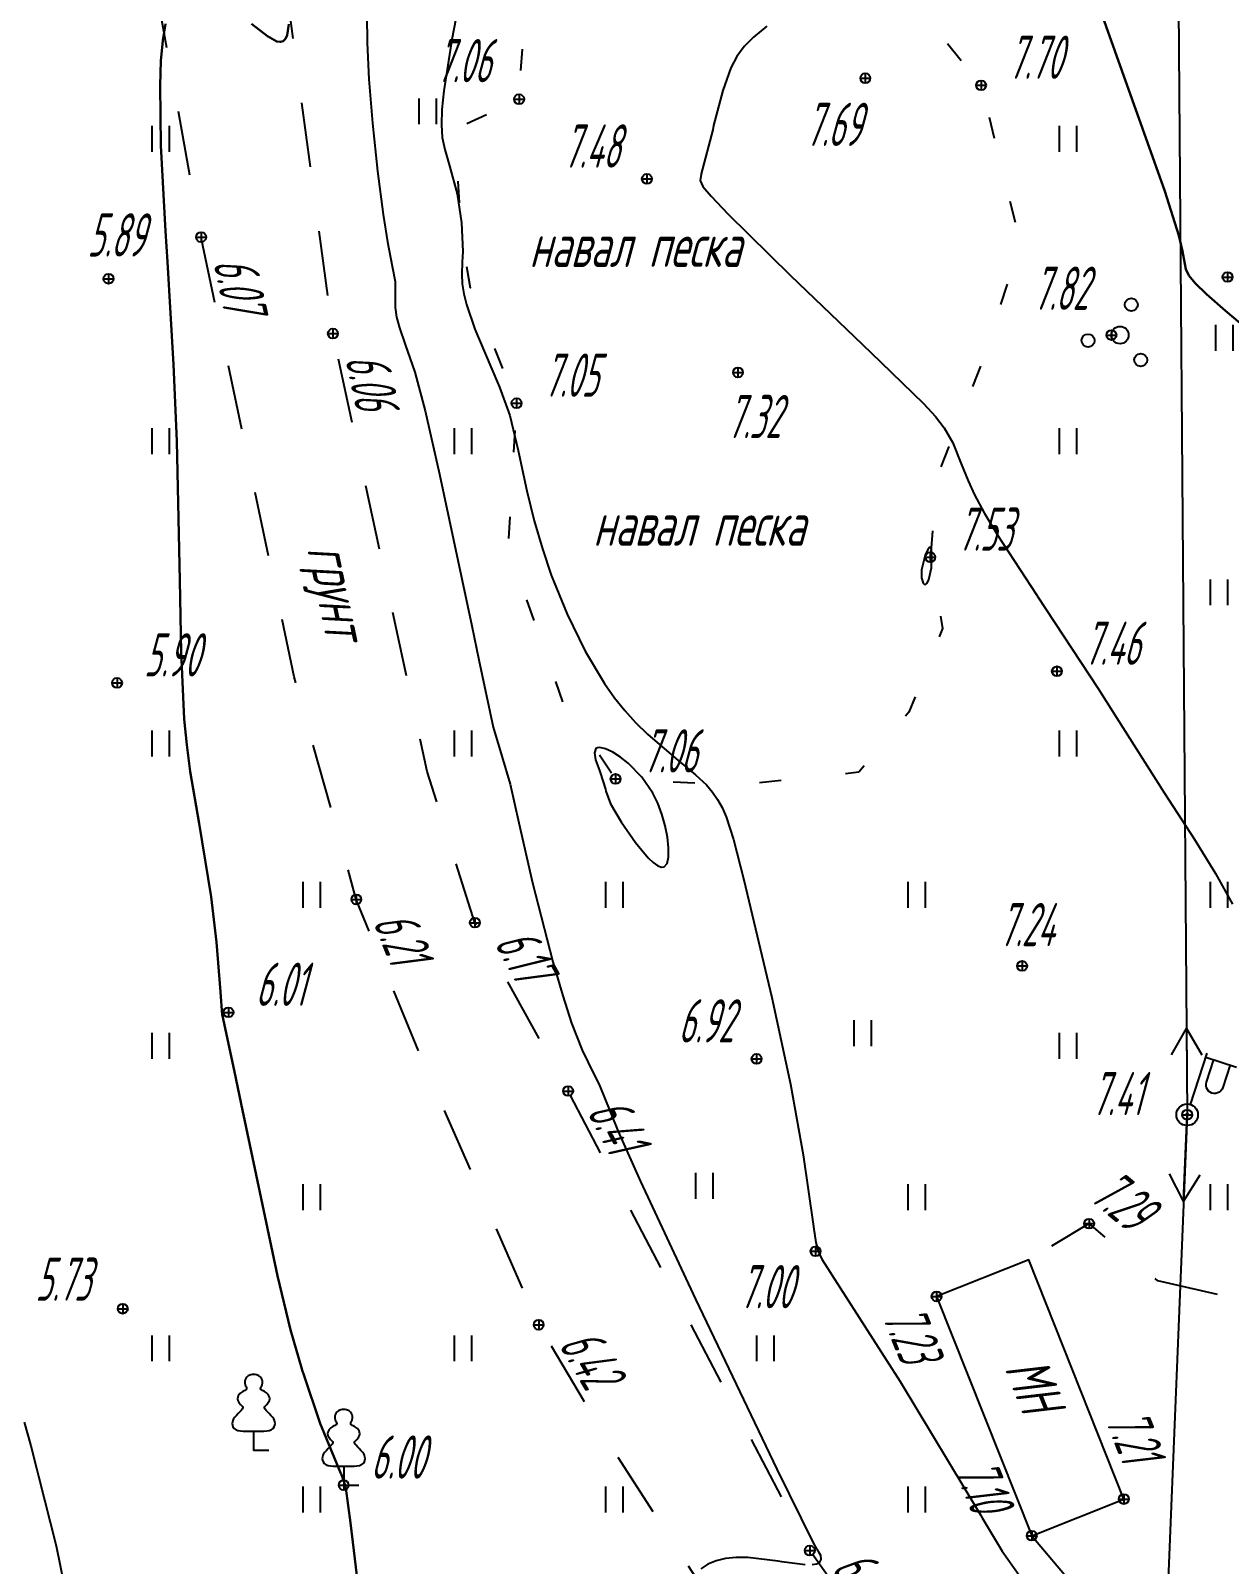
# Model space of a CAD drawing. Extents: x 1233805 to 1234355, y 654698 to 655114.
# Drawn here: x 1234157.87 to 1234185.61, y 654794.08 to 654829.59 of the extents above; entities that cross this region are included whole.
import ezdxf

# ---------------------------------------------------------------- set-up
doc = ezdxf.new("R2010")
doc.units = 0
doc.linetypes.add('ИИDash_05_15', pattern=[2, 0.5, -1.5])
doc.linetypes.add('ИИDash_15_15', pattern=[3, 1.5, -1.5])
for name, color, linetype, lineweight in [('ИИ_ГОРИЗОНТАЛИ_ОСН', 32, 'Continuous', 25), ('ИИ_ГОРИЗОНТАЛИ_УТОЛЩ', 32, 'Continuous', 30), ('ИИ_ДОРОГИ_АД', 7, 'Continuous', 25), ('ИИ_ЛЭП_НН', 250, 'Continuous', 25), ('ИИ_ОТМЕТКИ', 7, 'Continuous', 25), ('ИИ_СТРОЕНИЕ', 7, 'Continuous', 25), ('ИИ_УГОДЬЯ', 7, 'Continuous', 25)]:
    doc.layers.add(name, color=color, linetype=linetype, lineweight=lineweight)
doc.styles.add('VNIPISIMPLEXCUR', font='simplex.shx', dxfattribs={"width": 0.8, "oblique": 15})
doc.styles.add('ГОСТ 2.304 КУРСИВ', font='cs_gost2304.shx', dxfattribs={"oblique": 15})

# ---------------------------------------------------------------- blocks, each defined once
blk = doc.blocks.new('ИИ05401')
at = {"color": 0, "linetype": 'Continuous', "lineweight": 25}
for points in [[(-0.4, 1.2), (-0.4, 0)], [(0.4, 1.2), (0.4, 0)]]:
    blk.add_lwpolyline(points, dxfattribs=at)
blk = doc.blocks.new('ИИ05394')
at = {"color": 0, "linetype": 'Continuous', "lineweight": 25}
for centre, radius in [((0.52, 1.407), 0.3), ((-1.479, -0.253), 0.3), ((0, 0), 0.4), ((0.958, -1.154), 0.3)]:
    blk.add_circle(centre, radius, dxfattribs=at)
blk = doc.blocks.new('ИИ053881')
at = {"color": 0, "linetype": 'Continuous', "lineweight": 25}
blk.add_lwpolyline([(0, 0.875), (0.129, 0.876), (0.342, 0.878), (0.479, 0.882), (0.614, 0.891), (0.726, 0.907), (0.816, 0.94), (0.906, 1), (0.956, 1.071), (0.983, 1.151), (0.991, 1.231), (0.986, 1.295), (0.963, 1.379), (0.932, 1.445), (0.884, 1.516), (0.798, 1.61), (0.719, 1.692), (0.646, 1.766), (0.575, 1.842), (0.536, 1.889), (0.511, 1.929), (0.501, 1.967), (0.504, 1.992), (0.518, 2.017), (0.545, 2.049), (0.608, 2.115), (0.679, 2.198), (0.732, 2.29), (0.745, 2.372), (0.736, 2.444), (0.709, 2.515), (0.672, 2.575), (0.633, 2.617), (0.596, 2.646), (0.548, 2.678), (0.495, 2.709), (0.408, 2.76), (0.363, 2.789), (0.336, 2.812), (0.324, 2.831), (0.321, 2.846), (0.325, 2.865), (0.335, 2.89), (0.353, 2.928), (0.372, 2.968), (0.4, 3.034), (0.413, 3.103), (0.412, 3.19), (0.398, 3.247), (0.363, 3.319), (0.32, 3.377), (0.284, 3.414), (0.246, 3.444), (0.181, 3.476), (0.125, 3.489), (0.07, 3.496), (0, 3.5), (-0.07, 3.496), (-0.125, 3.489), (-0.181, 3.476), (-0.246, 3.444), (-0.284, 3.414), (-0.32, 3.377), (-0.363, 3.319), (-0.398, 3.247), (-0.412, 3.19), (-0.413, 3.103), (-0.4, 3.034), (-0.372, 2.968), (-0.353, 2.928), (-0.335, 2.89), (-0.325, 2.865), (-0.321, 2.846), (-0.324, 2.831), (-0.336, 2.812), (-0.363, 2.789), (-0.408, 2.76), (-0.495, 2.709), (-0.548, 2.678), (-0.596, 2.646), (-0.633, 2.617), (-0.672, 2.575), (-0.709, 2.515), (-0.736, 2.444), (-0.745, 2.372), (-0.732, 2.29), (-0.679, 2.198), (-0.608, 2.115), (-0.545, 2.049), (-0.518, 2.017), (-0.504, 1.992), (-0.501, 1.967), (-0.511, 1.929), (-0.536, 1.889), (-0.575, 1.842), (-0.646, 1.766), (-0.719, 1.692), (-0.798, 1.61), (-0.884, 1.516), (-0.932, 1.445), (-0.963, 1.379), (-0.986, 1.295), (-0.991, 1.231), (-0.983, 1.151), (-0.956, 1.071), (-0.906, 1), (-0.816, 0.94), (-0.726, 0.907), (-0.614, 0.891), (-0.479, 0.882), (-0.342, 0.878), (-0.129, 0.876)], close=True, dxfattribs=at)
blk.add_lwpolyline([(0, 0.875), (0, 0), (0.7, 0)], dxfattribs=at)
blk = doc.blocks.new('ИИ0511015')
at = {"linetype": 'Continuous', "lineweight": 25}
blk.add_hatch(color=0, dxfattribs=at).paths.add_polyline_path([(-0.05, 0, 1), (0.05, 0, 1)])
at = {"color": 0, "linetype": 'Continuous', "lineweight": 25, "flags": 128}
for points in [[(0, 0.5), (0, 3)], [(0, 2.806), (1.5, 2.806)], [(1.184, 2.806), (1.184, 1.706), (1.174, 1.617), (1.144, 1.532), (1.096, 1.456), (1.033, 1.393), (0.957, 1.345), (0.873, 1.316), (0.784, 1.306), (0.695, 1.316), (0.61, 1.345), (0.534, 1.393), (0.471, 1.456), (0.423, 1.532), (0.394, 1.617), (0.384, 1.706), (0.384, 2.806)]]:
    blk.add_lwpolyline(points, dxfattribs=at)
at = {"color": 0, "linetype": 'Continuous', "lineweight": 25}
for radius in [0.5, 0.05]:
    blk.add_circle((0, 0), radius, dxfattribs=at)
blk = doc.blocks.new('ИИ051144')
at = {"color": 0, "linetype": 'Continuous', "lineweight": 25, "flags": 128}
for points in [[(4, 0), (0, 0)], [(2.775, 0.707), (4, 0), (2.775, -0.707)]]:
    blk.add_lwpolyline(points, dxfattribs=at)
blk = doc.blocks.new('PICKET')
at = {"color": 0, "linetype": 'Continuous', "lineweight": 25}
for p, q in [((-0.23, 0), (0.23, 0)), ((0, 0.23), (0, -0.23))]:
    blk.add_line(p, q, dxfattribs=at)
blk.add_circle((0, 0), 0.23, dxfattribs=at)
at = {"color": 0, "linetype": 'Continuous', "style": 'VNIPISIMPLEXCUR', "oblique": 15, "width": 0.8}
blk.add_attdef('OTMETKA', (1.25, 0.3), '', height=2, dxfattribs=at)
at = {"color": 8, "linetype": 'Continuous', "style": 'VNIPISIMPLEXCUR', "oblique": 15, "width": 0.8, "flags": 1}
blk.add_attdef('NOMER', (1.25, -2.7), '', height=2, dxfattribs=at)

msp = doc.modelspace()

# ---------------------------------------------------------------- linework, layer by layer
at = {"layer": 'ИИ_ГОРИЗОНТАЛИ_ОСН', "flags": 128}
for points, elevation in [([(1234167.924, 654830.989), (1234167.614, 654829.381), (1234167.428, 654828.195), (1234167.386, 654827.761), (1234167.375, 654827.409), (1234167.396, 654827.115), (1234167.452, 654826.832), (1234167.562, 654826.459), (1234167.74, 654825.812), (1234167.839, 654825.14), (1234167.868, 654824.473), (1234167.857, 654824.231), (1234167.847, 654823.948), (1234167.858, 654823.724), (1234167.893, 654823.494), (1234167.953, 654823.248), (1234168.153, 654822.68), (1234168.519, 654821.807), (1234168.722, 654821.333), (1234168.96, 654820.676), (1234169.152, 654819.864), (1234169.174, 654819.758), (1234169.354, 654818.931), (1234169.526, 654818.243), (1234169.714, 654817.594), (1234169.918, 654816.985), (1234170.284, 654816.078), (1234170.704, 654815.226), (1234171.153, 654814.474), (1234171.384, 654814.144), (1234171.618, 654813.848), (1234171.866, 654813.571), (1234172.142, 654813.299), (1234172.856, 654812.694), (1234173.258, 654812.363), (1234173.508, 654812.125), (1234173.648, 654811.962), (1234173.767, 654811.791), (1234173.871, 654811.604), (1234173.965, 654811.391), (1234174.137, 654810.861), (1234174.373, 654809.93), (1234175.02, 654807.208), (1234175.455, 654805.2), (1234175.752, 654803.561), (1234175.988, 654801.904), (1234175.989, 654801.899), (1234176.041, 654801.532), (1234176.092, 654801.334), (1234176.18, 654801.15), (1234176.373, 654800.845), (1234176.412, 654800.786), (1234177.993, 654798.314), (1234179.85, 654795.227), (1234179.891, 654795.158), (1234180.355, 654794.391), (1234180.748, 654793.836)], 7), ([(1234165.648, 654829.946), (1234165.654, 654829.305), (1234165.699, 654828.461), (1234165.782, 654827.445), (1234165.898, 654826.335), (1234166.026, 654825.331), (1234166.126, 654824.702), (1234166.238, 654824.134), (1234166.302, 654823.777), (1234166.307, 654823.465), (1234166.308, 654823.18), (1234166.337, 654822.952), (1234166.403, 654822.704), (1234166.536, 654822.321), (1234166.757, 654821.68), (1234166.999, 654820.786), (1234167.333, 654819.318), (1234168.08, 654815.809), (1234168.24, 654815.019), (1234168.575, 654813.46), (1234168.774, 654812.792), (1234168.969, 654812.14), (1234169.17, 654811.249), (1234169.482, 654809.858), (1234169.954, 654808.034), (1234170.185, 654807.244), (1234170.389, 654806.614), (1234170.631, 654805.989), (1234170.902, 654805.432), (1234171.017, 654805.206), (1234171.124, 654804.942), (1234171.466, 654804.1), (1234171.981, 654802.942), (1234173.255, 654800.223), (1234175.139, 654796.287), (1234175.987, 654794.565), (1234175.988, 654794.563), (1234176.058, 654794.444), (1234176.063, 654794.436), (1234176.099, 654794.379), (1234176.102, 654794.375), (1234176.15, 654794.296), (1234176.154, 654794.196), (1234176.129, 654794.13), (1234176.06, 654794.089), (1234175.955, 654794.071)], 6.5), ([(1234174.904, 654829.692), (1234174.598, 654829.44), (1234174.381, 654829.22), (1234174.214, 654828.992), (1234174.077, 654828.728), (1234173.89, 654828.202), (1234173.677, 654827.389), (1234173.654, 654827.293), (1234173.388, 654826.272), (1234173.385, 654826.264), (1234173.364, 654826.121), (1234173.427, 654825.981), (1234173.616, 654825.755), (1234174.007, 654825.35), (1234175.458, 654823.92), (1234177.119, 654822.321), (1234177.547, 654821.916), (1234178.535, 654820.959), (1234178.811, 654820.654), (1234179.013, 654820.389), (1234179.211, 654820.042), (1234179.409, 654819.562), (1234179.567, 654819.163), (1234179.716, 654818.838), (1234179.937, 654818.425), (1234180.235, 654817.927), (1234181.154, 654816.519), (1234181.166, 654816.502), (1234182.577, 654814.362), (1234182.998, 654813.69), (1234183.91, 654812.25), (1234184.113, 654811.939), (1234184.796, 654810.879), (1234185.289, 654810.072), (1234185.683, 654809.365)], 7.5), ([(1234157.718, 654797.373), (1234157.87, 654796.826), (1234158.013, 654796.278), (1234158.054, 654796.126), (1234158.46, 654794.512), (1234158.747, 654793.107)], 5.5), ([(1234175.795, 654794.072), (1234175.258, 654794.139), (1234175.171, 654794.153), (1234174.471, 654794.239), (1234174.196, 654794.241), (1234173.952, 654794.217), (1234173.733, 654794.165), (1234173.543, 654794.085), (1234173.382, 654793.977)], 6.5)]:
    msp.add_lwpolyline(points, dxfattribs=dict(at, elevation=elevation))
for points, elevation in [([(1234178.579, 654816.766), (1234178.62, 654816.799), (1234178.659, 654816.88), (1234178.716, 654817.153), (1234178.728, 654817.502), (1234178.711, 654817.603), (1234178.681, 654817.632), (1234178.631, 654817.577), (1234178.569, 654817.442), (1234178.484, 654817.104), (1234178.485, 654816.917), (1234178.523, 654816.8), (1234178.55, 654816.771), (1234178.579, 654816.766)], 7.5), ([(1234171.049, 654812.415), (1234171.17, 654812.028), (1234171.181, 654811.983), (1234171.291, 654811.688), (1234171.534, 654811.271), (1234171.867, 654810.791), (1234172.16, 654810.441), (1234172.28, 654810.327), (1234172.383, 654810.254), (1234172.468, 654810.222), (1234172.534, 654810.232), (1234172.597, 654810.309), (1234172.631, 654810.457), (1234172.635, 654810.666), (1234172.609, 654810.916), (1234172.555, 654811.182), (1234172.478, 654811.449), (1234172.381, 654811.702), (1234172.268, 654811.932), (1234172.017, 654812.302), (1234171.701, 654812.628), (1234171.52, 654812.771), (1234171.34, 654812.885), (1234171.174, 654812.963), (1234171.043, 654812.994), (1234170.989, 654812.988), (1234170.951, 654812.966), (1234170.919, 654812.871), (1234170.945, 654812.71), (1234171.033, 654812.457), (1234171.049, 654812.415)], 7)]:
    msp.add_lwpolyline(points, close=True, dxfattribs=dict(at, elevation=elevation))
at = {"layer": 'ИИ_ГОРИЗОНТАЛИ_УТОЛЩ', "flags": 128}
for points, elevation in [([(1234182.072, 654831.62), (1234183.126, 654828.662), (1234184.121, 654825.869), (1234184.44, 654824.847), (1234184.531, 654824.483), (1234184.585, 654824.188), (1234184.607, 654824.064), (1234184.675, 654823.918), (1234184.82, 654823.742), (1234185.086, 654823.487), (1234185.526, 654823.099), (1234187.817, 654821.171)], 8), ([(1234160.988, 654829.742), (1234160.926, 654829.358), (1234160.885, 654828.885), (1234160.865, 654828.32), (1234160.885, 654826.927), (1234160.991, 654824.943), (1234161.034, 654824.238), (1234161.175, 654821.86), (1234161.252, 654820.082), (1234161.324, 654816.855), (1234161.356, 654815.2), (1234161.423, 654813.647), (1234161.48, 654813.055), (1234161.564, 654812.436), (1234161.769, 654811.233), (1234162.05, 654809.534), (1234162.172, 654808.488), (1234162.259, 654807.338), (1234162.26, 654807.327), (1234162.302, 654806.804), (1234162.307, 654806.783), (1234162.579, 654805.521), (1234162.74, 654804.747), (1234163.584, 654800.765), (1234163.883, 654799.513), (1234164.147, 654798.605), (1234164.155, 654798.578), (1234164.189, 654798.471), (1234164.57, 654797.341), (1234165.05, 654796.183), (1234165.052, 654796.18), (1234165.12, 654796.009), (1234165.161, 654795.848), (1234165.274, 654795.041), (1234165.55, 654792.734)], 6), ([(1234163.848, 654829.735), (1234163.806, 654829.481), (1234163.768, 654829.395), (1234163.716, 654829.344), (1234163.651, 654829.325), (1234163.569, 654829.338), (1234163.354, 654829.456), (1234162.981, 654829.746)], 6)]:
    msp.add_lwpolyline(points, dxfattribs=dict(at, elevation=elevation))
at = {"layer": 'ИИ_ДОРОГИ_АД', "linetype": 'ИИDash_15_15', "flags": 128}
for points in [[(1234160.88, 654911.763), (1234163.165, 654916.5), (1234165.239, 654919.415), (1234166.094, 654920.023), (1234166.836, 654920.366), (1234167.692, 654920.423), (1234168.49, 654920.366), (1234169.289, 654919.871), (1234170.468, 654916.867), (1234172.984, 654909.783), (1234176.836, 654898.471), (1234178.764, 654893.146), (1234178.667, 654892.418), (1234177.987, 654891.592), (1234177.938, 654890.523), (1234179.339, 654883.855), (1234180.242, 654879.236), (1234181.553, 654870.46), (1234182.098, 654862.128), (1234183.655, 654849.527), (1234184.728, 654844.014), (1234186.479, 654836.862), (1234188.139, 654831.484), (1234189.258, 654824.964), (1234190.134, 654819.807), (1234189.896, 654814.572), (1234188.631, 654811.41), (1234188.436, 654807.615), (1234188.043, 654802.252), (1234187.459, 654800.841), (1234185.659, 654800.257), (1234183.956, 654800.646), (1234182.367, 654801.97), (1234180.968, 654801.132)], [(1234186.499, 654772.43), (1234185.087, 654775.837), (1234182.653, 654779.993), (1234178.607, 654786.162), (1234174.411, 654792.016), (1234171.249, 654796.889), (1234169.627, 654799.628), (1234166.927, 654805.767), (1234165.406, 654809.475), (1234163.969, 654814.629), (1234161.815, 654824.807), (1234159.735, 654836.277), (1234157.314, 654850.821), (1234157.022, 654857.684), (1234157.635, 654863.288), (1234157.669, 654867.693), (1234155.678, 654883.81), (1234154.898, 654887.395), (1234153.73, 654892.278), (1234151.987, 654901.674), (1234147.064, 654917.772), (1234146.616, 654918.416), (1234145.971, 654918.763)], [(1234181.039, 654794.746), (1234182.208, 654793.357), (1234183.401, 654791.345), (1234185.042, 654787.203), (1234185.511, 654785.172), (1234185.12, 654784.546), (1234184.227, 654784.364), (1234183.052, 654784.756), (1234180.261, 654788.232), (1234175.902, 654794.402), (1234170.308, 654805.04), (1234168.151, 654808.937), (1234167.047, 654812.435), (1234164.865, 654822.575), (1234163.574, 654832.161), (1234161.27, 654846.503), (1234160.562, 654856.37), (1234160.807, 654862.675), (1234162.126, 654866.357), (1234163.308, 654869.364)]]:
    msp.add_lwpolyline(points, dxfattribs=at)
at = {"layer": 'ИИ_ЛЭП_НН', "elevation": -11.67, "flags": 128}
msp.add_lwpolyline([(1234161.978, 654934.825), (1234173.077, 654903.717), (1234180.16, 654873.686), (1234184.365, 654839.004), (1234184.636, 654804.491), (1234183.229, 654770.133), (1234192.646, 654732.06)], dxfattribs=at)
at = {"layer": 'ИИ_СТРОЕНИЕ'}
msp.add_lwpolyline([(1234178.837, 654800.285), (1234181.039, 654794.746), (1234183.17, 654795.594), (1234180.968, 654801.132)], close=True, dxfattribs=at)
at = {"layer": 'ИИ_УГОДЬЯ', "linetype": 'ИИDash_05_15', "flags": 128}
msp.add_lwpolyline([(1234171.257, 654834.909), (1234174.572, 654833.987), (1234176.304, 654832.665), (1234177.91, 654830.757), (1234179.866, 654828.322), (1234180.777, 654824.666), (1234179.859, 654821.839), (1234178.855, 654819.296), (1234178.691, 654817.398), (1234178.977, 654815.745), (1234178.197, 654813.814), (1234177.037, 654812.419), (1234174.602, 654812.157), (1234173.398, 654812.155), (1234171.407, 654812.264), (1234170.188, 654814.053), (1234168.926, 654817.617), (1234169.115, 654820.963), (1234168.052, 654823.629), (1234167.828, 654824.898), (1234167.706, 654827.318), (1234169.175, 654828), (1234169.266, 654829.425), (1234169.128, 654830.929), (1234169.994, 654833.993)], close=True, dxfattribs=at)

# ---------------------------------------------------------------- block references
at = {"layer": 'ИИ_ЛЭП_НН'}
for name, xscale, yscale, zscale, rotation in [('ИИ051144', 0.4999999999999997, 0.4999999999999997, 0.4999999999999997, 90.44938458049286), ('ИИ0511015', 0.4999999999999995, 0.4999999999999995, 0.4999999999999995, 342.0719910454135), ('ИИ051144', 0.4999999999999992, 0.4999999999999992, 0.4999999999999992, 267.6550396688454)]:
    msp.add_blockref(name, (1234184.636, 654804.491, -11.67), dxfattribs=dict(at, xscale=xscale, yscale=yscale, zscale=zscale, rotation=rotation))
at = {"layer": 'ИИ_ОТМЕТКИ'}
ref = msp.add_blockref('PICKET', (1234169.175, 654828, 7.063), dxfattribs=dict(at, xscale=0.5, yscale=0.5, zscale=0.5))
ref.add_attrib('OTMETKA', '7.06', (1234167.256, 654828.393, 7.063), dxfattribs={"layer": '0', "color": 0, "linetype": 'Continuous', "height": 1, "style": 'ГОСТ 2.304 КУРСИВ', "oblique": 15, "width": 0.65})
ref = msp.add_blockref('PICKET', (1234179.866, 654828.322, 7.702), dxfattribs=dict(at, xscale=0.5, yscale=0.5, zscale=0.5))
ref.add_attrib('OTMETKA', '7.70', (1234180.491, 654828.472, 7.702), dxfattribs={"layer": '0', "color": 0, "linetype": 'Continuous', "height": 1, "style": 'ГОСТ 2.304 КУРСИВ', "oblique": 15, "width": 0.65})
ref = msp.add_blockref('PICKET', (1234177.187, 654828.486, 7.69), dxfattribs=dict(at, xscale=0.5, yscale=0.5, zscale=0.5))
ref.add_attrib('OTMETKA', '7.69', (1234175.801, 654826.918, 7.69), dxfattribs={"layer": '0', "color": 0, "linetype": 'Continuous', "height": 1, "style": 'ГОСТ 2.304 КУРСИВ', "oblique": 15, "width": 0.65})
ref = msp.add_blockref('PICKET', (1234172.133, 654826.156, 7.484), dxfattribs=dict(at, xscale=0.5, yscale=0.5, zscale=0.5))
ref.add_attrib('OTMETKA', '7.48', (1234170.193, 654826.415, 7.484), dxfattribs={"layer": '0', "color": 0, "linetype": 'Continuous', "height": 1, "style": 'ГОСТ 2.304 КУРСИВ', "oblique": 15, "width": 0.65})
ref = msp.add_blockref('PICKET', (1234159.672, 654823.844, 5.889), dxfattribs=dict(at, xscale=0.5, yscale=0.5, zscale=0.5))
ref.add_attrib('OTMETKA', '5.89', (1234159.183, 654824.358, 5.889), dxfattribs={"layer": '0', "color": 0, "linetype": 'Continuous', "height": 1, "style": 'ГОСТ 2.304 КУРСИВ', "oblique": 15, "width": 0.65})
ref = msp.add_blockref('PICKET', (1234185.571, 654823.884, 8.055), dxfattribs=dict(at, xscale=0.5, yscale=0.5, zscale=0.5))
ref.add_attrib('OTMETKA', '8.06', (1234186.196, 654824.034, 8.055), dxfattribs={"layer": '0', "color": 0, "linetype": 'Continuous', "height": 1, "style": 'ГОСТ 2.304 КУРСИВ', "oblique": 15, "width": 0.65})
ref = msp.add_blockref('PICKET', (1234161.815, 654824.807, 6.066), dxfattribs=dict(at, xscale=0.5, yscale=0.5, zscale=0.5))
ref.add_attrib('OTMETKA', '6.07', (1234162.091, 654824.227, 6.066), dxfattribs={"layer": '0', "color": 0, "linetype": 'Continuous', "height": 1, "rotation": 281.951, "style": 'ГОСТ 2.304 КУРСИВ', "oblique": 15, "width": 0.65})
ref = msp.add_blockref('PICKET', (1234182.882, 654822.54, 7.82), dxfattribs=dict(at, xscale=0.5, yscale=0.5, zscale=0.5))
ref.add_attrib('OTMETKA', '7.82', (1234181.067, 654823.124, 7.82), dxfattribs={"layer": '0', "color": 0, "linetype": 'Continuous', "height": 1, "style": 'ГОСТ 2.304 КУРСИВ', "oblique": 15, "width": 0.65})
ref = msp.add_blockref('PICKET', (1234164.865, 654822.575, 6.057), dxfattribs=dict(at, xscale=0.5, yscale=0.5, zscale=0.5))
ref.add_attrib('OTMETKA', '6.06', (1234165.143, 654821.996, 6.057), dxfattribs={"layer": '0', "color": 0, "linetype": 'Continuous', "height": 1, "rotation": 282.1413, "style": 'ГОСТ 2.304 КУРСИВ', "oblique": 15, "width": 0.65})
ref = msp.add_blockref('PICKET', (1234169.115, 654820.963, 7.05), dxfattribs=dict(at, xscale=0.5, yscale=0.5, zscale=0.5))
ref.add_attrib('OTMETKA', '7.05', (1234169.74, 654821.113, 7.05), dxfattribs={"layer": '0', "color": 0, "linetype": 'Continuous', "height": 1, "style": 'ГОСТ 2.304 КУРСИВ', "oblique": 15, "width": 0.65})
ref = msp.add_blockref('PICKET', (1234174.24, 654821.674, 7.323), dxfattribs=dict(at, xscale=0.5, yscale=0.5, zscale=0.5))
ref.add_attrib('OTMETKA', '7.32', (1234173.981, 654820.154, 7.323), dxfattribs={"layer": '0', "color": 0, "linetype": 'Continuous', "height": 1, "style": 'ГОСТ 2.304 КУРСИВ', "oblique": 15, "width": 0.65})
ref = msp.add_blockref('PICKET', (1234178.691, 654817.398, 7.53), dxfattribs=dict(at, xscale=0.5, yscale=0.5, zscale=0.5))
ref.add_attrib('OTMETKA', '7.53', (1234179.316, 654817.548, 7.53), dxfattribs={"layer": '0', "color": 0, "linetype": 'Continuous', "height": 1, "style": 'ГОСТ 2.304 КУРСИВ', "oblique": 15, "width": 0.65})
ref = msp.add_blockref('PICKET', (1234181.622, 654814.757, 7.465), dxfattribs=dict(at, xscale=0.5, yscale=0.5, zscale=0.5))
ref.add_attrib('OTMETKA', '7.46', (1234182.247, 654814.907, 7.465), dxfattribs={"layer": '0', "color": 0, "linetype": 'Continuous', "height": 1, "style": 'ГОСТ 2.304 КУРСИВ', "oblique": 15, "width": 0.65})
ref = msp.add_blockref('PICKET', (1234159.869, 654814.488, 5.897), dxfattribs=dict(at, xscale=0.5, yscale=0.5, zscale=0.5))
ref.add_attrib('OTMETKA', '5.90', (1234160.494, 654814.638, 5.897), dxfattribs={"layer": '0', "color": 0, "linetype": 'Continuous', "height": 1, "style": 'ГОСТ 2.304 КУРСИВ', "oblique": 15, "width": 0.65})
ref = msp.add_blockref('PICKET', (1234171.407, 654812.264, 7.062), dxfattribs=dict(at, xscale=0.5, yscale=0.5, zscale=0.5))
ref.add_attrib('OTMETKA', '7.06', (1234172.032, 654812.414, 7.062), dxfattribs={"layer": '0', "color": 0, "linetype": 'Continuous', "height": 1, "style": 'ГОСТ 2.304 КУРСИВ', "oblique": 15, "width": 0.65})
ref = msp.add_blockref('PICKET', (1234165.406, 654809.475, 6.211), dxfattribs=dict(at, xscale=0.5, yscale=0.5, zscale=0.5))
ref.add_attrib('OTMETKA', '6.21', (1234165.782, 654808.954, 6.211), dxfattribs={"layer": '0', "color": 0, "linetype": 'Continuous', "height": 1, "rotation": 292.2994, "style": 'ГОСТ 2.304 КУРСИВ', "oblique": 15, "width": 0.65})
ref = msp.add_blockref('PICKET', (1234180.816, 654807.935, 7.244), dxfattribs=dict(at, xscale=0.5, yscale=0.5, zscale=0.5))
ref.add_attrib('OTMETKA', '7.24', (1234180.282, 654808.393, 7.244), dxfattribs={"layer": '0', "color": 0, "linetype": 'Continuous', "height": 1, "style": 'ГОСТ 2.304 КУРСИВ', "oblique": 15, "width": 0.65})
ref = msp.add_blockref('PICKET', (1234168.151, 654808.937, 6.168), dxfattribs=dict(at, xscale=0.5, yscale=0.5, zscale=0.5))
ref.add_attrib('OTMETKA', '6.17', (1234168.585, 654808.463, 6.168), dxfattribs={"layer": '0', "color": 0, "linetype": 'Continuous', "height": 1, "rotation": 298.9623, "style": 'ГОСТ 2.304 КУРСИВ', "oblique": 15, "width": 0.65})
ref = msp.add_blockref('PICKET', (1234162.447, 654806.861, 6.009), dxfattribs=dict(at, xscale=0.5, yscale=0.5, zscale=0.5))
ref.add_attrib('OTMETKA', '6.01', (1234163.072, 654807.011, 6.009), dxfattribs={"layer": '0', "color": 0, "linetype": 'Continuous', "height": 1, "style": 'ГОСТ 2.304 КУРСИВ', "oblique": 15, "width": 0.65})
ref = msp.add_blockref('PICKET', (1234174.671, 654805.784, 6.921), dxfattribs=dict(at, xscale=0.5, yscale=0.5, zscale=0.5))
ref.add_attrib('OTMETKA', '6.92', (1234172.857, 654806.164, 6.921), dxfattribs={"layer": '0', "color": 0, "linetype": 'Continuous', "height": 1, "style": 'ГОСТ 2.304 КУРСИВ', "oblique": 15, "width": 0.65})
ref = msp.add_blockref('PICKET', (1234184.636, 654804.491, 7.414), dxfattribs=dict(at, xscale=0.5, yscale=0.5, zscale=0.5))
ref.add_attrib('OTMETKA', '7.41', (1234182.421, 654804.48, 7.414), dxfattribs={"layer": '0', "color": 0, "linetype": 'Continuous', "height": 1, "style": 'ГОСТ 2.304 КУРСИВ', "oblique": 15, "width": 0.65})
ref = msp.add_blockref('PICKET', (1234170.308, 654805.04, 6.408), dxfattribs=dict(at, xscale=0.5, yscale=0.5, zscale=0.5))
ref.add_attrib('OTMETKA', '6.41', (1234170.732, 654804.557, 6.408), dxfattribs={"layer": '0', "color": 0, "linetype": 'Continuous', "height": 1, "rotation": 297.7374, "style": 'ГОСТ 2.304 КУРСИВ', "oblique": 15, "width": 0.65})
ref = msp.add_blockref('PICKET', (1234182.367, 654801.97, 7.29), dxfattribs=dict(at, xscale=0.5, yscale=0.5, zscale=0.5))
ref.add_attrib('OTMETKA', '7.29', (1234182.35, 654802.535, 7.29), dxfattribs={"layer": '0', "color": 0, "linetype": 'Continuous', "height": 1, "rotation": 320.1952, "style": 'ГОСТ 2.304 КУРСИВ', "oblique": 15, "width": 0.65})
ref = msp.add_blockref('PICKET', (1234160, 654800, 5.733), dxfattribs=dict(at, xscale=0.5, yscale=0.5, zscale=0.5))
ref.add_attrib('OTMETKA', '5.73', (1234157.978, 654800.184, 5.733), dxfattribs={"layer": '0', "color": 0, "linetype": 'Continuous', "height": 1, "style": 'ГОСТ 2.304 КУРСИВ', "oblique": 15, "width": 0.65})
ref = msp.add_blockref('PICKET', (1234176.036, 654801.329, 6.999), dxfattribs=dict(at, xscale=0.5, yscale=0.5, zscale=0.5))
ref.add_attrib('OTMETKA', '7.00', (1234174.272, 654800.011, 6.999), dxfattribs={"layer": '0', "color": 0, "linetype": 'Continuous', "height": 1, "style": 'ГОСТ 2.304 КУРСИВ', "oblique": 15, "width": 0.65})
ref = msp.add_blockref('PICKET', (1234178.837, 654800.285, 7.229), dxfattribs=dict(at, xscale=0.5, yscale=0.5, zscale=0.5))
ref.add_attrib('OTMETKA', '7.23', (1234177.574, 654799.813, 7.229), dxfattribs={"layer": '0', "color": 0, "linetype": 'Continuous', "height": 1, "rotation": 291.6836, "style": 'ГОСТ 2.304 КУРСИВ', "oblique": 15, "width": 0.65})
ref = msp.add_blockref('PICKET', (1234169.627, 654799.628, 6.421), dxfattribs=dict(at, xscale=0.5, yscale=0.5, zscale=0.5))
ref.add_attrib('OTMETKA', '6.42', (1234170.075, 654799.167, 6.421), dxfattribs={"layer": '0', "color": 0, "linetype": 'Continuous', "height": 1, "rotation": 300.6419, "style": 'ГОСТ 2.304 КУРСИВ', "oblique": 15, "width": 0.65})
ref = msp.add_blockref('PICKET', (1234183.17, 654795.594, 7.212), dxfattribs=dict(at, xscale=0.5, yscale=0.5, zscale=0.5))
ref.add_attrib('OTMETKA', '7.21', (1234182.736, 654797.414, 7.212), dxfattribs={"layer": '0', "color": 0, "linetype": 'Continuous', "height": 1, "rotation": 291.6836, "style": 'ГОСТ 2.304 КУРСИВ', "oblique": 15, "width": 0.65})
ref = msp.add_blockref('PICKET', (1234165.114, 654795.917, 5.999), dxfattribs=dict(at, xscale=0.5, yscale=0.5, zscale=0.5))
ref.add_attrib('OTMETKA', '6.00', (1234165.739, 654796.067, 5.999), dxfattribs={"layer": '0', "color": 0, "linetype": 'Continuous', "height": 1, "style": 'ГОСТ 2.304 КУРСИВ', "oblique": 15, "width": 0.65})
ref = msp.add_blockref('PICKET', (1234181.039, 654794.746, 7.103), dxfattribs=dict(at, xscale=0.5, yscale=0.5, zscale=0.5))
ref.add_attrib('OTMETKA', '7.10', (1234179.247, 654796.253, 7.103), dxfattribs={"layer": '0', "color": 0, "linetype": 'Continuous', "height": 1, "rotation": 291.6836, "style": 'ГОСТ 2.304 КУРСИВ', "oblique": 15, "width": 0.65})
ref = msp.add_blockref('PICKET', (1234175.902, 654794.402, 6.482), dxfattribs=dict(at, xscale=0.5, yscale=0.5, zscale=0.5))
ref.add_attrib('OTMETKA', '6.48', (1234176.385, 654793.978, 6.482), dxfattribs={"layer": '0', "color": 0, "linetype": 'Continuous', "height": 1, "rotation": 305.2391, "style": 'ГОСТ 2.304 КУРСИВ', "oblique": 15, "width": 0.65})
at = {"layer": 'ИИ_УГОДЬЯ', "xscale": 0.5, "yscale": 0.5, "zscale": 0.5}
for name, p in [('ИИ05401', (1234167.053, 654827.419)), ('ИИ05401', (1234160.871, 654826.784)), ('ИИ05401', (1234181.871, 654826.784)), ('ИИ05394', (1234183.082, 654822.54, -11.67)), ('ИИ05401', (1234185.492, 654822.178)), ('ИИ05401', (1234160.871, 654819.784)), ('ИИ05401', (1234167.871, 654819.784)), ('ИИ05401', (1234181.871, 654819.784)), ('ИИ05401', (1234185.371, 654816.284)), ('ИИ05401', (1234160.871, 654812.784)), ('ИИ05401', (1234167.871, 654812.784)), ('ИИ05401', (1234181.871, 654812.784)), ('ИИ05401', (1234164.371, 654809.284)), ('ИИ05401', (1234171.371, 654809.284)), ('ИИ05401', (1234178.371, 654809.284)), ('ИИ05401', (1234185.371, 654809.284)), ('ИИ05401', (1234177.119, 654806.079)), ('ИИ05401', (1234160.871, 654805.784)), ('ИИ05401', (1234181.871, 654805.784)), ('ИИ05401', (1234173.459, 654802.548)), ('ИИ05401', (1234164.371, 654802.284)), ('ИИ05401', (1234178.371, 654802.284)), ('ИИ05401', (1234185.371, 654802.284)), ('ИИ05401', (1234160.871, 654798.784)), ('ИИ05401', (1234167.871, 654798.784)), ('ИИ05401', (1234174.871, 654798.784)), ('ИИ053881', (1234163.03, 654796.727, -11.67)), ('ИИ053881', (1234165.114, 654795.917, -11.67)), ('ИИ05401', (1234164.371, 654795.284)), ('ИИ05401', (1234171.371, 654795.284)), ('ИИ05401', (1234178.371, 654795.284))]:
    msp.add_blockref(name, p, dxfattribs=at)

# ---------------------------------------------------------------- texts
at = {"layer": 'ИИ_ДОРОГИ_АД', "style": 'ГОСТ 2.304 КУРСИВ', "oblique": 15, "width": 0.8}
msp.add_text('грунт', height=1, rotation=281.951, dxfattribs=at).set_placement((1234164.265, 654817.587))
at = {"layer": 'ИИ_СТРОЕНИЕ', "style": 'ГОСТ 2.304 КУРСИВ', "oblique": 15, "width": 0.8}
msp.add_text('МН', height=1, rotation=291.6836, dxfattribs=at).set_placement((1234180.401, 654798.625))
at = {"layer": 'ИИ_УГОДЬЯ', "style": 'ГОСТ 2.304 КУРСИВ', "oblique": 15, "width": 0.8}
for p in [(1234169.41, 654824.117), (1234170.888, 654817.662)]:
    msp.add_text('навал песка', height=1, dxfattribs=at).set_placement(p)

doc.saveas('drawing.dxf')
